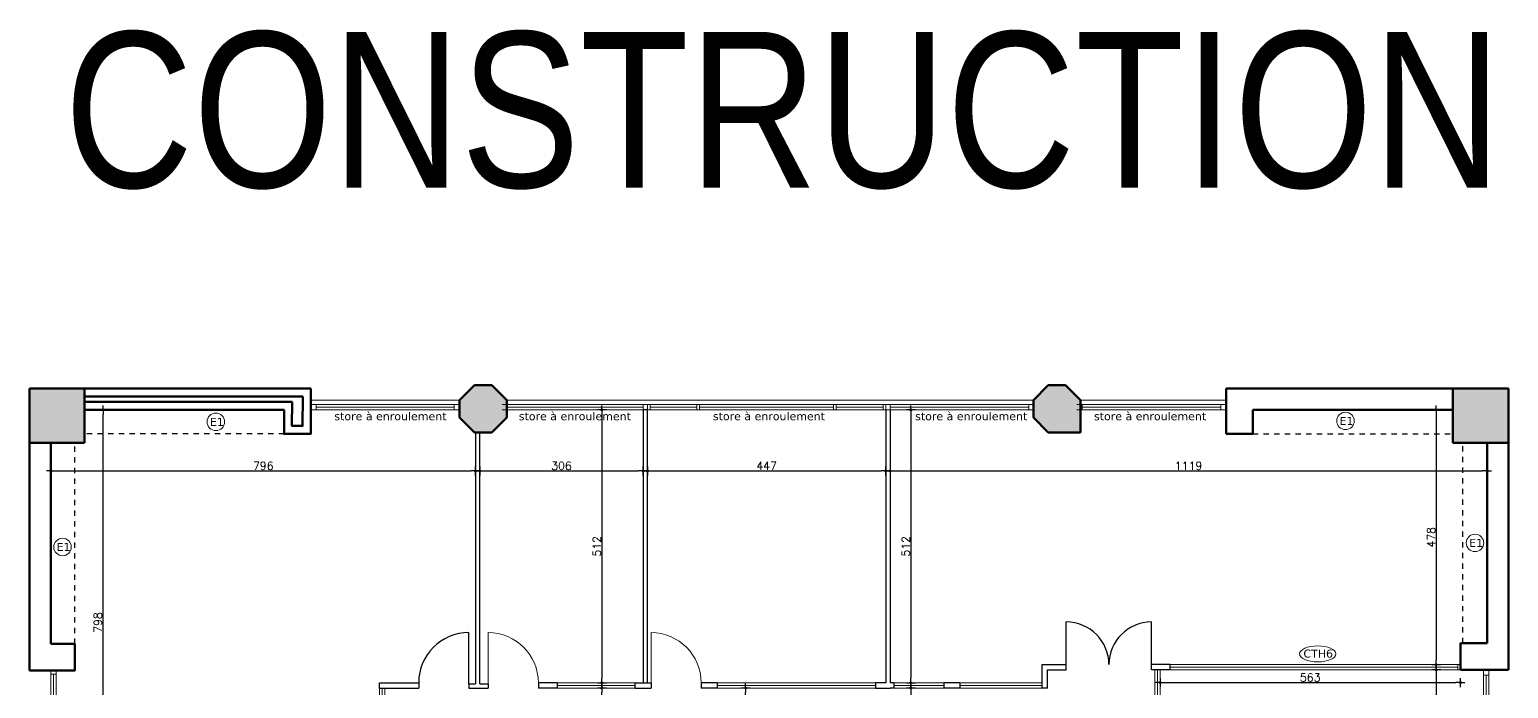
# Model space of a CAD drawing. Header units: millimetres. Extents: x 253 to 682, y -1208 to -847.
# Drawn here: x 324.19 to 351.91, y -991.73 to -979.36 of the extents above; entities that cross this region are included whole.
import ezdxf

# ---------------------------------------------------------------- set-up
doc = ezdxf.new("R2010")
doc.units = ezdxf.units.MM
doc.header["$LTSCALE"] = 10
doc.header["$MEASUREMENT"] = 0
doc.header["$PDMODE"] = 35
doc.linetypes.add('HIDDEN', pattern=[0.375, 0.25, -0.125])
doc.layers.add('COTATION', color=203, linetype='Continuous')
doc.layers.add('RETOMBE', color=42, linetype='HIDDEN')
doc.layers.add('hachures++', color=7, linetype='Continuous', lineweight=5, true_color=0xa8a8a8)
for name, color, linetype, lineweight in [('men-porte', 30, 'Continuous', 5), ('Men_porte', 30, 'Continuous', 5), ('MUR', 5, 'Continuous', 50)]:
    doc.layers.add(name, color=color, linetype=linetype, lineweight=lineweight)
doc.styles.add('nouveau cartouche', font='ARIALN.TTF')
doc.styles.get("Standard").update_dxf_attribs({"font": 'txt.shx'})
doc.styles.add('Verdana', font='verdana.ttf')
doc.dimstyles.new('Cote Executiopn', dxfattribs={"dimtxt": 0.15, "dimasz": 0.085, "dimexe": 0.2, "dimexo": 0.6, "dimgap": 0.02, "dimtad": 1, "dimdec": 0, "dimlfac": 100, "dimzin": 5, "dimdsep": 46, "dimtxsty": 'Standard', "dimblk1": 'DIM', "dimblk2": 'DIM', "dimsah": 1, "dimcen": 0.05, "dimdle": 0.1, "dimse1": 1, "dimse2": 1, "dimclrt": 256, "dimadec": 0, "dimazin": 0, "dimtfac": 1, "dimtdec": 0, "dimtmove": 2, "dimatfit": 3, "dimldrblk": 'DIM', "dimfxl": 1, "dimtolj": 1, "dimtzin": 0, "dimarcsym": 0})

# ---------------------------------------------------------------- blocks, each defined once
blk = doc.blocks.new('DIM')
for p, q in [((-0.2, 0), (-1, 0)), ((0, 0.2), (0, 1)), ((0.2, 0), (1, 0)), ((0, -1), (0, -0.2))]:
    blk.add_line(p, q)
blk.add_circle((0, 0), 0.2)
blk = doc.blocks.new('*D18418')
at = {"layer": 'COTATION', "color": 0, "lineweight": -2, "ltscale": 0.02, "transparency": 16777216}
blk.add_line((325.568, -994.397), (325.568, -986.587), dxfattribs=at)
at = {"layer": 'Defpoints', "color": 0, "ltscale": 0.02, "transparency": 16777216}
for p in [(325.568, -986.502), (326.532, -986.502), (326.532, -994.482)]:
    blk.add_point(p, dxfattribs=at)
at = {"layer": 'COTATION', "color": 0, "lineweight": -2, "ltscale": 0.02, "transparency": 16777216, "xscale": 0.085, "yscale": 0.085, "zscale": 0.085}
for p, rotation in [((325.568, -986.502), 90), ((325.568, -994.482), 270)]:
    blk.add_blockref('DIM', p, dxfattribs=dict(at, rotation=rotation))
at = {"layer": 'COTATION', "ltscale": 0.02, "transparency": 16777216, "insert": (325.473, -990.492), "char_height": 0.15, "attachment_point": 5, "rotation": 90}
blk.add_mtext('\\A1;798', dxfattribs=at)
blk = doc.blocks.new('*D18420')
at = {"layer": 'COTATION', "color": 0, "lineweight": -2, "ltscale": 0.02, "transparency": 16777216}
blk.add_line((324.677, -987.647), (332.467, -987.647), dxfattribs=at)
at = {"layer": 'Defpoints', "color": 0, "ltscale": 0.02, "transparency": 16777216}
for p in [(332.552, -987.647), (324.592, -989.007), (332.552, -989.007)]:
    blk.add_point(p, dxfattribs=at)
at = {"layer": 'COTATION', "color": 0, "lineweight": -2, "ltscale": 0.02, "transparency": 16777216, "xscale": 0.085, "yscale": 0.085, "zscale": 0.085, "rotation": 180}
blk.add_blockref('DIM', (324.592, -987.647), dxfattribs=at)
at = {"layer": 'COTATION', "color": 0, "lineweight": -2, "ltscale": 0.02, "transparency": 16777216, "xscale": 0.085, "yscale": 0.085, "zscale": 0.085}
blk.add_blockref('DIM', (332.552, -987.647), dxfattribs=at)
at = {"layer": 'COTATION', "ltscale": 0.02, "transparency": 16777216, "insert": (328.572, -987.552), "char_height": 0.15, "attachment_point": 5}
blk.add_mtext('\\A1;796', dxfattribs=at)
blk = doc.blocks.new('*D18421')
at = {"layer": 'COTATION', "color": 0, "lineweight": -2, "ltscale": 0.02, "transparency": 16777216}
blk.add_line((332.717, -987.647), (335.607, -987.647), dxfattribs=at)
at = {"layer": 'Defpoints', "color": 0, "ltscale": 0.02, "transparency": 16777216}
for p in [(335.692, -987.647), (332.632, -988.341), (335.692, -988.341)]:
    blk.add_point(p, dxfattribs=at)
at = {"layer": 'COTATION', "color": 0, "lineweight": -2, "ltscale": 0.02, "transparency": 16777216, "xscale": 0.085, "yscale": 0.085, "zscale": 0.085, "rotation": 180}
blk.add_blockref('DIM', (332.632, -987.647), dxfattribs=at)
at = {"layer": 'COTATION', "color": 0, "lineweight": -2, "ltscale": 0.02, "transparency": 16777216, "xscale": 0.085, "yscale": 0.085, "zscale": 0.085}
blk.add_blockref('DIM', (335.692, -987.647), dxfattribs=at)
at = {"layer": 'COTATION', "ltscale": 0.02, "transparency": 16777216, "insert": (334.162, -987.552), "char_height": 0.15, "attachment_point": 5}
blk.add_mtext('\\A1;306', dxfattribs=at)
blk = doc.blocks.new('*D18422')
at = {"layer": 'COTATION', "color": 0, "lineweight": -2, "ltscale": 0.02, "transparency": 16777216}
blk.add_line((335.857, -987.647), (340.157, -987.647), dxfattribs=at)
at = {"layer": 'Defpoints', "color": 0, "ltscale": 0.02, "transparency": 16777216}
for p in [(340.242, -987.647), (335.772, -988.501), (340.242, -988.501)]:
    blk.add_point(p, dxfattribs=at)
at = {"layer": 'COTATION', "color": 0, "lineweight": -2, "ltscale": 0.02, "transparency": 16777216, "xscale": 0.085, "yscale": 0.085, "zscale": 0.085, "rotation": 180}
blk.add_blockref('DIM', (335.772, -987.647), dxfattribs=at)
at = {"layer": 'COTATION', "color": 0, "lineweight": -2, "ltscale": 0.02, "transparency": 16777216, "xscale": 0.085, "yscale": 0.085, "zscale": 0.085}
blk.add_blockref('DIM', (340.242, -987.647), dxfattribs=at)
at = {"layer": 'COTATION', "ltscale": 0.02, "transparency": 16777216, "insert": (338.007, -987.552), "char_height": 0.15, "attachment_point": 5}
blk.add_mtext('\\A1;447', dxfattribs=at)
blk = doc.blocks.new('*D18423')
at = {"layer": 'COTATION', "color": 0, "lineweight": -2, "ltscale": 0.02, "transparency": 16777216}
blk.add_line((340.407, -987.647), (351.427, -987.647), dxfattribs=at)
at = {"layer": 'Defpoints', "color": 0, "ltscale": 0.02, "transparency": 16777216}
for p in [(351.512, -987.647), (340.322, -988.164), (351.512, -988.164)]:
    blk.add_point(p, dxfattribs=at)
at = {"layer": 'COTATION', "color": 0, "lineweight": -2, "ltscale": 0.02, "transparency": 16777216, "xscale": 0.085, "yscale": 0.085, "zscale": 0.085, "rotation": 180}
blk.add_blockref('DIM', (340.322, -987.647), dxfattribs=at)
at = {"layer": 'COTATION', "color": 0, "lineweight": -2, "ltscale": 0.02, "transparency": 16777216, "xscale": 0.085, "yscale": 0.085, "zscale": 0.085}
blk.add_blockref('DIM', (351.512, -987.647), dxfattribs=at)
at = {"layer": 'COTATION', "ltscale": 0.02, "transparency": 16777216, "insert": (345.917, -987.552), "char_height": 0.15, "attachment_point": 5}
blk.add_mtext('\\A1;1119', dxfattribs=at)
blk = doc.blocks.new('*D18424')
at = {"layer": 'COTATION', "color": 0, "lineweight": -2, "ltscale": 0.02, "transparency": 16777216}
blk.add_line((340.711, -986.587), (340.711, -991.537), dxfattribs=at)
at = {"layer": 'Defpoints', "color": 0, "ltscale": 0.02, "transparency": 16777216}
for p in [(341.212, -986.502), (340.711, -991.622), (341.212, -991.622)]:
    blk.add_point(p, dxfattribs=at)
at = {"layer": 'COTATION', "color": 0, "lineweight": -2, "ltscale": 0.02, "transparency": 16777216, "xscale": 0.085, "yscale": 0.085, "zscale": 0.085}
for p, rotation in [((340.711, -986.502), 90), ((340.711, -991.622), 270)]:
    blk.add_blockref('DIM', p, dxfattribs=dict(at, rotation=rotation))
at = {"layer": 'COTATION', "ltscale": 0.02, "transparency": 16777216, "insert": (340.616, -989.062), "char_height": 0.15, "attachment_point": 5, "rotation": 90}
blk.add_mtext('\\A1;512', dxfattribs=at)
blk = doc.blocks.new('*D18425')
at = {"layer": 'COTATION', "color": 0, "lineweight": -2, "ltscale": 0.02, "transparency": 16777216}
blk.add_line((340.711, -991.807), (340.711, -993.437), dxfattribs=at)
at = {"layer": 'Defpoints', "color": 0, "ltscale": 0.02, "transparency": 16777216}
for p in [(341.48, -991.722), (340.711, -993.522), (341.48, -993.522)]:
    blk.add_point(p, dxfattribs=at)
at = {"layer": 'COTATION', "color": 0, "lineweight": -2, "ltscale": 0.02, "transparency": 16777216, "xscale": 0.085, "yscale": 0.085, "zscale": 0.085}
for p, rotation in [((340.711, -991.722), 90), ((340.711, -993.522), 270)]:
    blk.add_blockref('DIM', p, dxfattribs=dict(at, rotation=rotation))
at = {"layer": 'COTATION', "ltscale": 0.02, "transparency": 16777216, "insert": (340.616, -992.622), "char_height": 0.15, "attachment_point": 5, "rotation": 90}
blk.add_mtext('\\A1;180', dxfattribs=at)
blk = doc.blocks.new('*D18426')
at = {"layer": 'COTATION', "color": 0, "lineweight": -2, "ltscale": 0.02, "transparency": 16777216}
blk.add_line((350.558, -986.587), (350.558, -991.197), dxfattribs=at)
at = {"layer": 'Defpoints', "color": 0, "ltscale": 0.02, "transparency": 16777216}
for p in [(349.878, -986.502), (349.878, -991.282), (350.558, -991.282)]:
    blk.add_point(p, dxfattribs=at)
at = {"layer": 'COTATION', "color": 0, "lineweight": -2, "ltscale": 0.02, "transparency": 16777216, "xscale": 0.085, "yscale": 0.085, "zscale": 0.085}
for p, rotation in [((350.558, -986.502), 90), ((350.558, -991.282), 270)]:
    blk.add_blockref('DIM', p, dxfattribs=dict(at, rotation=rotation))
at = {"layer": 'COTATION', "ltscale": 0.02, "transparency": 16777216, "insert": (350.463, -988.892), "char_height": 0.15, "attachment_point": 5, "rotation": 90}
blk.add_mtext('\\A1;478', dxfattribs=at)
blk = doc.blocks.new('*D18427')
at = {"layer": 'COTATION', "color": 0, "lineweight": -2, "ltscale": 0.02, "transparency": 16777216}
blk.add_line((350.558, -991.467), (350.558, -994.397), dxfattribs=at)
at = {"layer": 'Defpoints', "color": 0, "ltscale": 0.02, "transparency": 16777216}
for p in [(350.051, -991.382), (350.051, -994.482), (350.558, -994.482)]:
    blk.add_point(p, dxfattribs=at)
at = {"layer": 'COTATION', "color": 0, "lineweight": -2, "ltscale": 0.02, "transparency": 16777216, "xscale": 0.085, "yscale": 0.085, "zscale": 0.085}
for p, rotation in [((350.558, -991.382), 90), ((350.558, -994.482), 270)]:
    blk.add_blockref('DIM', p, dxfattribs=dict(at, rotation=rotation))
at = {"layer": 'COTATION', "ltscale": 0.02, "transparency": 16777216, "insert": (350.463, -992.932), "char_height": 0.15, "attachment_point": 5, "rotation": 90}
blk.add_mtext('\\A1;310', dxfattribs=at)
blk = doc.blocks.new('*D18440')
at = {"layer": 'COTATION', "color": 0, "lineweight": -2, "ltscale": 0.02, "transparency": 16777216}
blk.add_line((334.92, -994.067), (334.92, -991.807), dxfattribs=at)
at = {"layer": 'Defpoints', "color": 0, "ltscale": 0.02, "transparency": 16777216}
for p in [(334.92, -991.722), (335.422, -991.722), (335.422, -994.152)]:
    blk.add_point(p, dxfattribs=at)
at = {"layer": 'COTATION', "color": 0, "lineweight": -2, "ltscale": 0.02, "transparency": 16777216, "xscale": 0.085, "yscale": 0.085, "zscale": 0.085}
for p, rotation in [((334.92, -991.722), 90), ((334.92, -994.152), 270)]:
    blk.add_blockref('DIM', p, dxfattribs=dict(at, rotation=rotation))
at = {"layer": 'COTATION', "ltscale": 0.02, "transparency": 16777216, "insert": (334.825, -992.937), "char_height": 0.15, "attachment_point": 5, "rotation": 90}
blk.add_mtext('\\A1;243', dxfattribs=at)
blk = doc.blocks.new('*D18441')
at = {"layer": 'COTATION', "color": 0, "lineweight": -2, "ltscale": 0.02, "transparency": 16777216}
blk.add_line((334.92, -986.587), (334.92, -991.537), dxfattribs=at)
at = {"layer": 'Defpoints', "color": 0, "ltscale": 0.02, "transparency": 16777216}
for p in [(335.692, -986.502), (334.92, -991.622), (335.69, -991.622)]:
    blk.add_point(p, dxfattribs=at)
at = {"layer": 'COTATION', "color": 0, "lineweight": -2, "ltscale": 0.02, "transparency": 16777216, "xscale": 0.085, "yscale": 0.085, "zscale": 0.085}
for p, rotation in [((334.92, -986.502), 90), ((334.92, -991.622), 270)]:
    blk.add_blockref('DIM', p, dxfattribs=dict(at, rotation=rotation))
at = {"layer": 'COTATION', "ltscale": 0.02, "transparency": 16777216, "insert": (334.825, -989.062), "char_height": 0.15, "attachment_point": 5, "rotation": 90}
blk.add_mtext('\\A1;512', dxfattribs=at)
blk = doc.blocks.new('*D18445')
at = {"layer": 'COTATION', "color": 0, "lineweight": -2, "ltscale": 0.02, "transparency": 16777216}
blk.add_line((337.614, -993.437), (337.614, -991.807), dxfattribs=at)
at = {"layer": 'Defpoints', "color": 0, "ltscale": 0.02, "transparency": 16777216}
for p in [(336.752, -991.722), (337.614, -991.722), (336.752, -993.522)]:
    blk.add_point(p, dxfattribs=at)
at = {"layer": 'COTATION', "color": 0, "lineweight": -2, "ltscale": 0.02, "transparency": 16777216, "xscale": 0.085, "yscale": 0.085, "zscale": 0.085}
for p, rotation in [((337.614, -991.722), 90), ((337.614, -993.522), 270)]:
    blk.add_blockref('DIM', p, dxfattribs=dict(at, rotation=rotation))
at = {"layer": 'COTATION', "ltscale": 0.02, "transparency": 16777216, "insert": (337.519, -992.622), "char_height": 0.15, "attachment_point": 5, "rotation": 90}
blk.add_mtext('\\A1;180', dxfattribs=at)
blk = doc.blocks.new('*D18472')
at = {"layer": 'COTATION', "color": 0, "lineweight": -2, "ltscale": 0.02, "transparency": 16777216}
blk.add_line((345.467, -991.619), (350.927, -991.619), dxfattribs=at)
at = {"layer": 'Defpoints', "color": 0, "ltscale": 0.02, "transparency": 16777216}
for p in [(345.382, -991.382), (351.012, -991.382), (351.012, -991.619)]:
    blk.add_point(p, dxfattribs=at)
at = {"layer": 'COTATION', "color": 0, "lineweight": -2, "ltscale": 0.02, "transparency": 16777216, "xscale": 0.085, "yscale": 0.085, "zscale": 0.085, "rotation": 180}
blk.add_blockref('DIM', (345.382, -991.619), dxfattribs=at)
at = {"layer": 'COTATION', "color": 0, "lineweight": -2, "ltscale": 0.02, "transparency": 16777216, "xscale": 0.085, "yscale": 0.085, "zscale": 0.085}
blk.add_blockref('DIM', (351.012, -991.619), dxfattribs=at)
at = {"layer": 'COTATION', "ltscale": 0.02, "transparency": 16777216, "insert": (348.197, -991.524), "char_height": 0.15, "attachment_point": 5}
blk.add_mtext('\\A1;563', dxfattribs=at)

msp = doc.modelspace()

# ---------------------------------------------------------------- hatches: boundary and pattern name
at = {"layer": 'hachures++'}
h = msp.add_hatch(color=256, dxfattribs=at)
h.dxf.hatch_style = 1
h.paths.add_polyline_path([(324.192, -986.102), (324.192, -987.122), (325.222, -987.122), (325.222, -986.102)])
h = msp.add_hatch(color=256, dxfattribs=at)
h.dxf.hatch_style = 1
h.paths.add_polyline_path([(333.137, -986.321), (332.857, -986.041), (332.532, -986.041), (332.252, -986.321), (332.252, -986.646), (332.532, -986.926), (332.857, -986.926), (333.137, -986.646)])
h = msp.add_hatch(color=256, dxfattribs=at)
h.dxf.hatch_style = 1
h.paths.add_polyline_path([(343.892, -986.321), (343.612, -986.041), (343.287, -986.041), (343.007, -986.321), (343.007, -986.646), (343.287, -986.926), (343.612, -986.926), (343.892, -986.926)])
h = msp.add_hatch(color=256, dxfattribs=at)
h.dxf.hatch_style = 1
h.paths.add_polyline_path([(351.912, -987.122), (351.912, -986.102), (350.872, -986.102), (350.872, -987.122)])

# ---------------------------------------------------------------- linework, layer by layer
at = {"layer": 'men-porte', "lineweight": 30, "ltscale": 3}
for p, q in [((335.692, -986.502), (335.692, -991.622)), ((335.772, -991.622), (335.772, -986.502)), ((340.242, -986.502), (340.242, -991.622)), ((340.322, -986.502), (340.322, -991.622)), ((332.552, -986.926), (332.552, -991.642)), ((332.632, -991.642), (332.632, -986.926)), ((332.425, -991.642), (332.425, -990.682)), ((343.623, -991.282), (343.623, -990.482)), ((345.223, -991.382), (345.223, -990.482)), ((343.623, -991.382), (343.623, -991.282)), ((345.573, -991.382), (345.573, -991.282)), ((330.752, -991.622), (331.485, -991.622)), ((330.752, -991.722), (331.485, -991.722)), ((335.54, -991.622), (335.84, -991.622)), ((335.54, -991.722), (335.54, -991.622)), ((335.772, -991.722), (335.84, -991.722)), ((336.78, -991.622), (336.78, -991.722)), ((337.08, -991.622), (337.08, -991.722)), ((341.33, -991.622), (341.33, -991.722)), ((341.63, -991.622), (341.63, -991.722))]:
    msp.add_line(p, q, dxfattribs=at)
at = {"layer": 'men-porte', "ltscale": 3}
for p, q in [((330.802, -994.344), (330.802, -991.722)), ((330.852, -994.344), (330.852, -991.722))]:
    msp.add_line(p, q, dxfattribs=at)
for points in [[(332.252, -986.321), (329.462, -986.321)], [(343.007, -986.321), (333.137, -986.321)], [(335.692, -986.502), (335.692, -986.402)], [(335.772, -986.502), (335.772, -986.402)], [(339.262, -986.502), (339.262, -986.402)], [(324.592, -994.152), (324.592, -991.392)], [(324.642, -994.086), (324.642, -991.462)], [(324.692, -994.152), (324.692, -991.392)], [(350.965, -991.282), (350.965, -991.382)]]:
    msp.add_lwpolyline(points, dxfattribs=at)
at = {"layer": 'men-porte', "lineweight": 30, "ltscale": 3}
for points in [[(335.772, -986.502), (335.692, -986.502)], [(343.173, -991.722), (343.173, -991.282), (343.623, -991.282)], [(343.273, -991.722), (343.273, -991.382), (343.623, -991.382)], [(345.573, -991.282), (345.223, -991.282)], [(345.573, -991.382), (345.223, -991.382)], [(330.752, -991.722), (330.752, -991.622)], [(331.485, -991.622), (331.485, -991.722)], [(332.425, -991.642), (332.552, -991.642)], [(332.425, -991.642), (332.425, -991.722)], [(332.425, -991.722), (332.788, -991.722)], [(332.632, -991.642), (332.788, -991.642)], [(332.788, -991.642), (332.788, -991.722)], [(333.728, -991.622), (333.728, -991.722)], [(334.078, -991.622), (333.728, -991.622)], [(334.078, -991.722), (333.728, -991.722)], [(334.078, -991.622), (334.078, -991.722)], [(335.54, -991.722), (335.772, -991.722)], [(335.84, -991.622), (335.84, -991.722)], [(337.08, -991.622), (336.78, -991.622)], [(337.08, -991.722), (336.78, -991.722)], [(340.242, -991.622), (340.05, -991.622), (340.05, -991.722), (340.322, -991.722)], [(340.39, -991.622), (340.322, -991.622)], [(340.39, -991.622), (340.39, -991.722), (340.322, -991.722)], [(341.63, -991.622), (341.33, -991.622)], [(341.63, -991.722), (341.33, -991.722)], [(343.273, -991.722), (343.173, -991.722)]]:
    msp.add_lwpolyline(points, dxfattribs=at)
at = {"layer": 'men-porte', "ltscale": 3}
msp.add_lwpolyline([(340.322, -986.502), (340.322, -986.402), (340.242, -986.402), (340.242, -986.502)], close=True, dxfattribs=at)
for centre in [(348.858, -986.709), (327.683, -986.727), (324.81, -989.074), (351.286, -988.998)]:
    msp.add_circle(centre, 0.164, dxfattribs=at)
at = {"layer": 'men-porte', "lineweight": 30, "ltscale": 3}
for centre, radius, start, end in [((332.425, -991.622), 0.94, 90, 180), ((343.623, -991.282), 0.8, 360, 90), ((345.223, -991.282), 0.8, 90, 180)]:
    msp.add_arc(centre, radius, start, end, dxfattribs=at)
at = {"layer": 'men-porte', "ltscale": 3}
msp.add_ellipse((348.337, -991.081), major_axis=(-0.339, 0), ratio=0.444182, dxfattribs=at)
at = {"layer": 'Men_porte'}
for p, q in [((329.462, -986.402), (332.252, -986.402)), ((329.462, -986.502), (332.252, -986.502)), ((329.562, -986.452), (332.152, -986.452)), ((333.052, -986.402), (343.007, -986.402)), ((333.052, -986.502), (335.692, -986.502)), ((333.152, -986.452), (335.692, -986.452)), ((335.772, -986.502), (340.242, -986.502)), ((336.702, -986.452), (335.822, -986.452)), ((336.702, -986.452), (336.289, -986.452)), ((336.752, -986.452), (339.262, -986.452)), ((340.192, -986.452), (339.312, -986.452)), ((340.192, -986.452), (339.779, -986.452)), ((340.322, -986.452), (342.922, -986.452)), ((340.322, -986.502), (343.007, -986.502)), ((343.822, -986.402), (346.622, -986.402)), ((343.822, -986.502), (346.622, -986.502)), ((343.922, -986.452), (346.522, -986.452)), ((351.442, -991.382), (351.442, -994.172)), ((351.492, -991.482), (351.492, -994.072)), ((351.542, -991.382), (351.542, -994.172))]:
    msp.add_line(p, q, dxfattribs=at)
at = {"layer": 'Men_porte', "ltscale": 2}
for p, q in [((329.562, -986.502), (329.562, -986.402)), ((332.152, -986.502), (332.152, -986.402)), ((333.152, -986.502), (333.152, -986.402)), ((342.922, -986.502), (342.922, -986.402)), ((343.922, -986.502), (343.922, -986.402)), ((346.522, -986.502), (346.522, -986.402)), ((332.788, -991.642), (332.788, -990.682)), ((335.84, -991.622), (335.84, -990.682)), ((324.592, -991.462), (324.692, -991.462)), ((345.282, -993.165), (345.282, -991.382)), ((345.332, -993.165), (345.332, -991.382)), ((345.382, -993.165), (345.382, -991.382)), ((345.573, -991.282), (351.012, -991.282)), ((345.573, -991.332), (350.965, -991.332)), ((345.573, -991.382), (351.012, -991.382)), ((351.442, -991.482), (351.542, -991.482)), ((330.752, -994.344), (330.752, -991.722)), ((334.078, -991.622), (335.54, -991.622)), ((334.078, -991.672), (335.54, -991.672)), ((334.078, -991.722), (335.54, -991.722)), ((337.08, -991.622), (340.05, -991.622)), ((337.08, -991.672), (340.05, -991.672)), ((337.08, -991.722), (340.05, -991.722)), ((341.63, -991.622), (343.173, -991.622)), ((341.63, -991.672), (343.173, -991.672)), ((341.63, -991.672), (343.173, -991.672)), ((341.63, -991.722), (343.173, -991.722))]:
    msp.add_line(p, q, dxfattribs=at)
at = {"layer": 'Men_porte'}
for points in [[(335.772, -986.402), (335.772, -986.502)], [(335.822, -986.402), (335.822, -986.502)], [(336.702, -986.402), (336.702, -986.502)], [(336.752, -986.402), (336.752, -986.502)], [(339.262, -986.402), (339.262, -986.502)], [(339.312, -986.402), (339.312, -986.502)], [(340.192, -986.402), (340.192, -986.502)], [(340.242, -986.402), (340.242, -986.502)], [(343.892, -986.321), (346.622, -986.321)]]:
    msp.add_lwpolyline(points, dxfattribs=at)
at = {"layer": 'Men_porte', "ltscale": 2}
for points in [[(340.39, -991.622), (341.33, -991.622)], [(340.39, -991.672), (341.33, -991.672)], [(340.39, -991.722), (341.33, -991.722)]]:
    msp.add_lwpolyline(points, dxfattribs=at)
for centre in [(332.788, -991.622), (335.84, -991.622)]:
    msp.add_arc(centre, 0.94, 0, 90, dxfattribs=at)
at = {"layer": 'MUR', "ltscale": 2}
for p, q in [((324.192, -991.392), (324.192, -986.102)), ((329.462, -986.102), (324.192, -986.102)), ((325.222, -987.122), (325.222, -986.102)), ((329.312, -986.252), (325.222, -986.252)), ((329.462, -986.502), (329.462, -986.102)), ((332.532, -986.041), (332.252, -986.321)), ((332.857, -986.041), (332.532, -986.041)), ((333.137, -986.321), (332.857, -986.041)), ((343.287, -986.041), (343.007, -986.321)), ((343.612, -986.041), (343.287, -986.041)), ((343.892, -986.321), (343.612, -986.041)), ((351.912, -986.102), (346.622, -986.102)), ((346.622, -986.102), (346.622, -986.952)), ((350.872, -987.122), (350.872, -986.102)), ((351.912, -991.382), (351.912, -986.102)), ((329.112, -986.352), (325.222, -986.352)), ((328.962, -986.502), (325.222, -986.502)), ((332.252, -986.646), (332.252, -986.321)), ((343.007, -986.321), (343.007, -986.646)), ((343.892, -986.926), (343.892, -986.321)), ((350.872, -986.502), (347.122, -986.502)), ((347.122, -986.952), (347.122, -986.502)), ((332.857, -986.926), (333.137, -986.646)), ((343.007, -986.646), (343.287, -986.926)), ((332.857, -986.926), (332.532, -986.926)), ((343.612, -986.926), (343.287, -986.926)), ((343.612, -986.926), (343.892, -986.926)), ((346.622, -986.952), (347.122, -986.952)), ((325.222, -987.122), (324.192, -987.122)), ((324.592, -990.892), (324.592, -987.122)), ((351.912, -987.122), (350.872, -987.122)), ((351.512, -990.882), (351.512, -987.122)), ((325.042, -990.892), (324.592, -990.892)), ((351.512, -990.882), (351.012, -990.882)), ((351.912, -991.382), (351.012, -991.382))]:
    msp.add_line(p, q, dxfattribs=at)
at = {"layer": 'MUR'}
for p, q in [((333.137, -986.321), (333.137, -986.646)), ((332.532, -986.926), (332.252, -986.646))]:
    msp.add_line(p, q, dxfattribs=at)
at = {"layer": 'MUR', "ltscale": 2}
for points in [[(329.112, -986.352), (329.109, -986.802), (329.309, -986.802), (329.312, -986.252)], [(328.962, -986.502), (328.962, -986.952), (329.462, -986.952), (329.462, -986.502)], [(324.192, -991.392), (325.042, -991.392), (325.042, -990.892)], [(351.012, -991.382), (351.012, -990.882)]]:
    msp.add_lwpolyline(points, dxfattribs=at)
at = {"layer": 'RETOMBE', "ltscale": 0.02}
for points in [[(328.966, -986.952), (325.226, -986.952)], [(347.122, -986.952), (350.872, -986.952)], [(325.042, -990.892), (325.042, -987.122)], [(351.058, -990.882), (351.058, -987.122)]]:
    msp.add_lwpolyline(points, dxfattribs=at)

# ---------------------------------------------------------------- texts
at = {"style": 'nouveau cartouche'}
msp.add_text('CONSTRUCTION', height=2.92041, dxfattribs=at).set_placement((324.843, -982.329))
at = {"layer": 'men-porte', "ltscale": 3, "char_height": 0.15, "attachment_point": 1, "style": 'Verdana'}
for s, insert in [('\\pi0.55383;store à enroulement ', (329.351, -986.546)), ('\\pi0.55383;store à enroulement ', (332.808, -986.546)), ('\\pi0.55383;store à enroulement ', (336.446, -986.546)), ('\\pi0.55383;store à enroulement ', (340.237, -986.546)), ('\\pi0.55383;store à enroulement ', (343.59, -986.546)), ('\\pi1.4895;E1', (326.083, -986.652)), ('\\pi1.4895;E1', (347.257, -986.634)), ('\\pi1.4895;E1', (323.21, -988.999)), ('\\pi1.4895;E1', (349.686, -988.923)), ('\\pi1.3319;CTH6', (346.737, -991))]:
    msp.add_mtext_dynamic_manual_height_columns(s, width=3.19849, gutter_width=269.496, heights=[0], dxfattribs=dict(at, insert=insert))

# ---------------------------------------------------------------- dimensions: what is measured, and where the dimension line sits
at = {"layer": 'COTATION', "ltscale": 0.02}
for base, p1, p2, picture, middle in [((325.568, -986.502), (326.532, -994.482), (326.532, -986.502), '*D18418', (325.473, -990.492)), ((334.92, -991.622), (335.692, -986.502), (335.69, -991.622), '*D18441', (334.825, -989.062)), ((340.711, -991.622), (341.212, -986.502), (341.212, -991.622), '*D18424', (340.616, -989.062)), ((350.558, -991.282), (349.878, -986.502), (349.878, -991.282), '*D18426', (350.463, -988.892)), ((350.558, -994.482), (350.051, -991.382), (350.051, -994.482), '*D18427', (350.463, -992.932)), ((334.92, -991.722), (335.422, -994.152), (335.422, -991.722), '*D18440', (334.825, -992.937)), ((337.614, -991.722), (336.752, -993.522), (336.752, -991.722), '*D18445', (337.519, -992.622)), ((340.711, -993.522), (341.48, -991.722), (341.48, -993.522), '*D18425', (340.616, -992.622))]:
    dim = msp.add_linear_dim(base=base, p1=p1, p2=p2, angle=90, dimstyle='Cote Executiopn', dxfattribs=at)
    dim.commit()
    dim.dimension.update_dxf_attribs({"geometry": picture, "text_midpoint": middle})
for base, p1, p2, picture, middle in [((332.552, -987.647), (324.592, -989.007), (332.552, -989.007), '*D18420', (328.572, -987.552)), ((335.692, -987.647), (332.632, -988.341), (335.692, -988.341), '*D18421', (334.162, -987.552)), ((340.242, -987.647), (335.772, -988.501), (340.242, -988.501), '*D18422', (338.007, -987.552)), ((351.512, -987.647), (340.322, -988.164), (351.512, -988.164), '*D18423', (345.917, -987.552)), ((351.012, -991.619), (345.382, -991.382), (351.012, -991.382), '*D18472', (348.197, -991.524))]:
    dim = msp.add_linear_dim(base=base, p1=p1, p2=p2, dimstyle='Cote Executiopn', dxfattribs=at)
    dim.commit()
    dim.dimension.update_dxf_attribs({"geometry": picture, "text_midpoint": middle})

doc.saveas('drawing.dxf')
